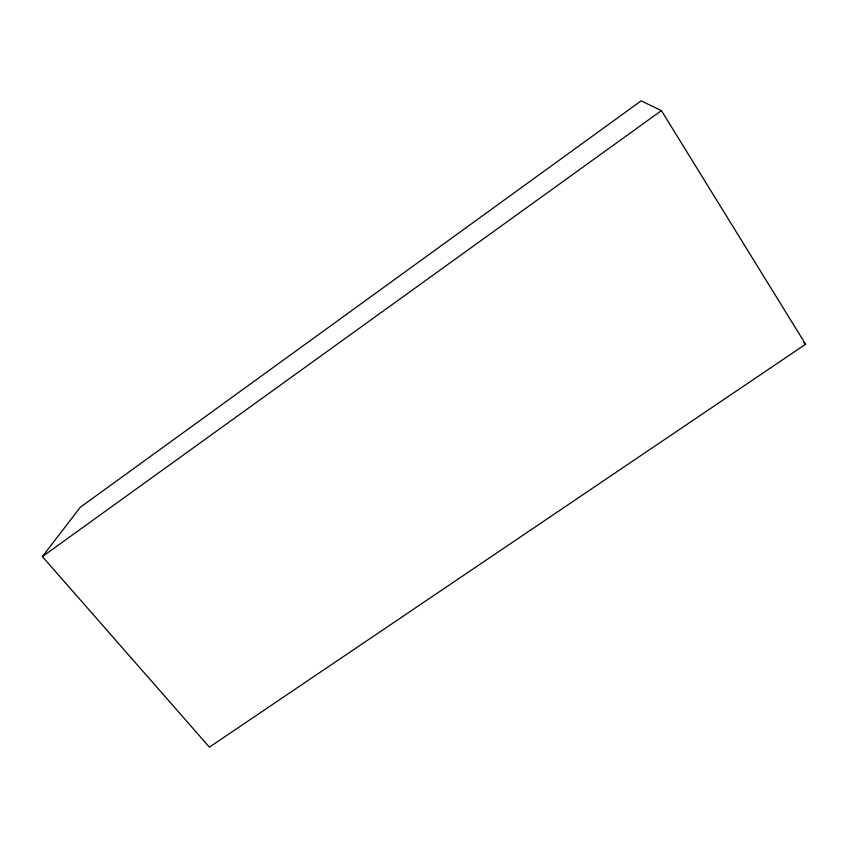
<?xml version="1.0" encoding="UTF-8"?>
<svg xmlns="http://www.w3.org/2000/svg" width="848" height="848" viewBox="0 0 848 848"><rect width="100%" height="100%" fill="white"/><g stroke="black" fill="none" stroke-linecap="round" stroke-linejoin="round"><path stroke-width="1.27" d="M42.4 556.606L80.242 507.305L641.12 100.859L661.408 110.611L805.6 344.235L209.403 747.141L42.4 556.606L661.408 110.611M803.713 342.433L805.6 344.235"/></g></svg>
